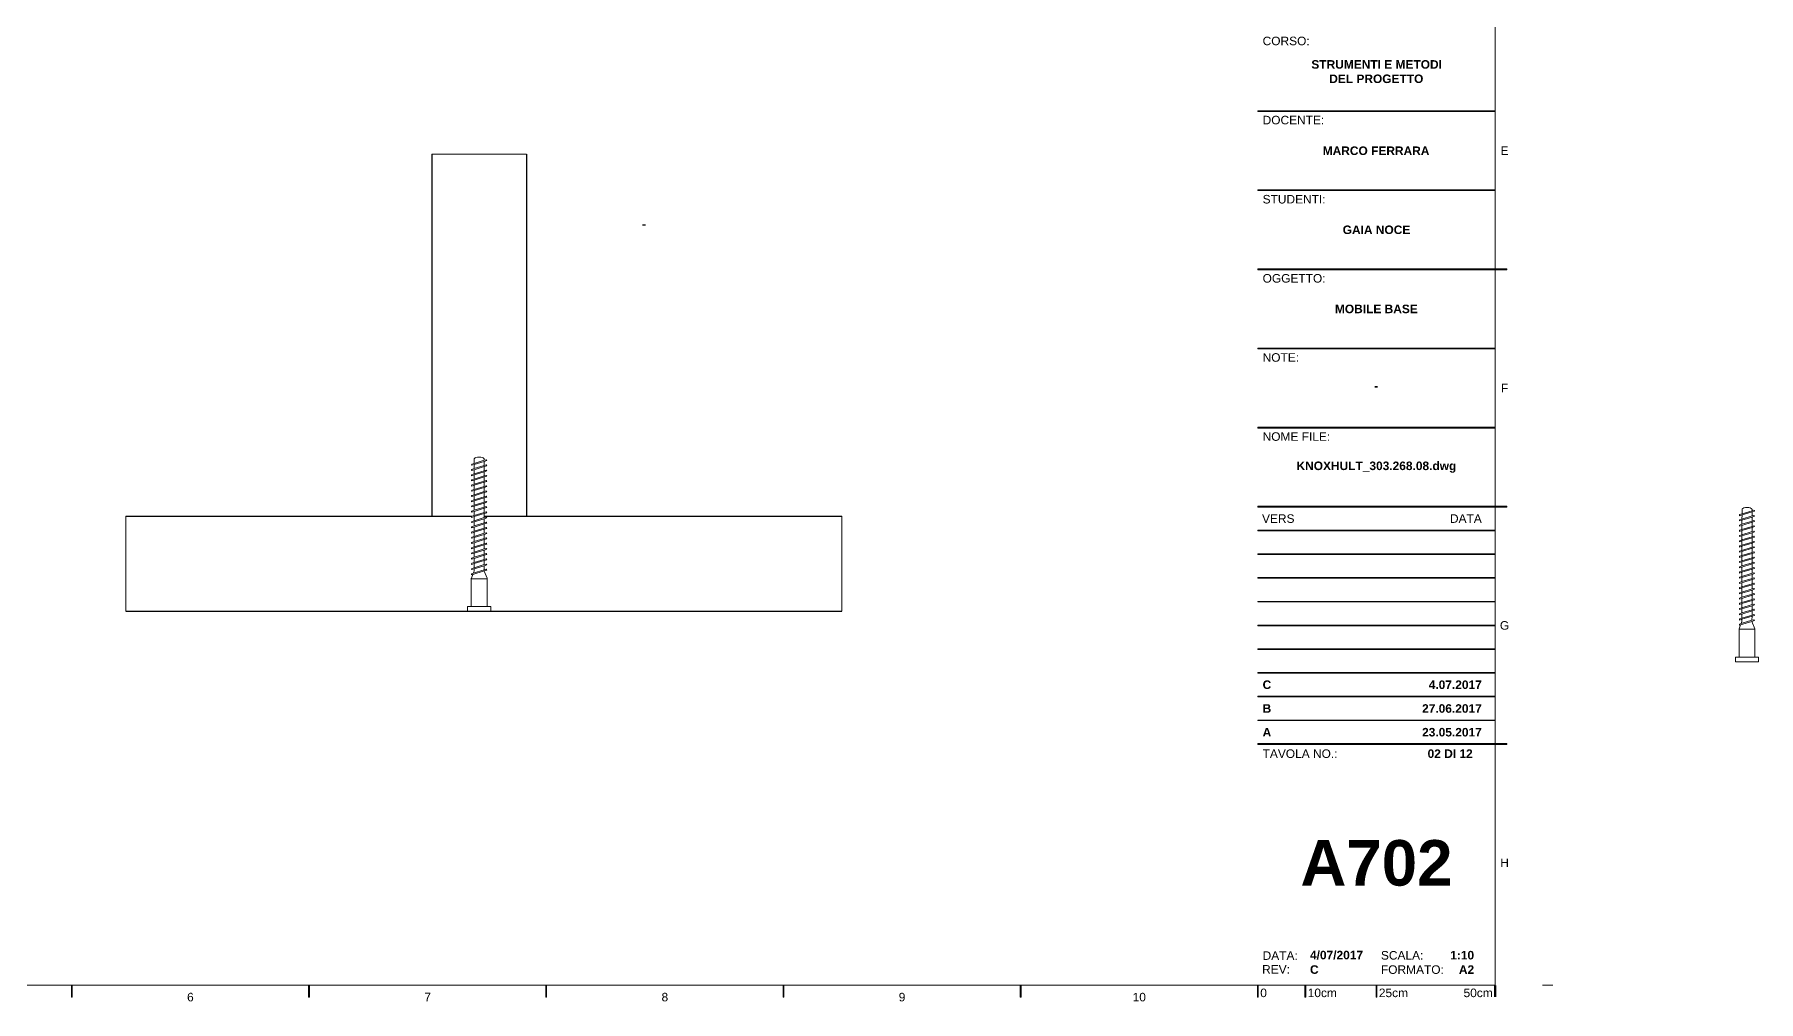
# Model space of a CAD drawing. Header units: centimetres. Extents: x -2268 to 4168, y -1681 to 1458.
# Drawn here: x 2091.5 to 2453.1, y -761.8 to -559.1 of the extents above; entities that cross this region are included whole.
import ezdxf

# ---------------------------------------------------------------- set-up
doc = ezdxf.new("R2010")
doc.units = ezdxf.units.CM
for name, color, linetype, lineweight in [('0_Num_Penna__5', 5, 'Continuous', 18), ('A-FURN_Num_Penna__252_Num_Penna__252_Num_Penna__3_Num_Penna__252_Num_Penna__252_Num_Penna__252_Num_Penna__252_Num_Penna__252_Num_Penna__252_Num_Penna__252_Num_Penna__252_Num_Penna__252_Num_Penna__252_Num_Penna__252_Num_Penna__5', 5, 'Continuous', 18), ('A-FURN_Num_Penna__252_Num_Penna__252_Num_Penna__3_Num_Penna__252_Num_Penna__252_Num_Penna__252_Num_Penna__252_Num_Penna__252_Num_Penna__252_Num_Penna__252_Num_Penna__252_Num_Penna__252_Num_Penna__252_Num_Penna__252_Num_Penna__6', 6, 'Continuous', 18), ('PDF2_Geometry_Num_Penna__7_Num_Penna__7_Num_Penna__7_Num_Penna__7_Num_Penna__7_Num_Penna__7_Num_Penna__7_Num_Penna__5', 5, 'Continuous', 18), ('PDF2_Geometry_Num_Penna__7_Num_Penna__7_Num_Penna__7_Num_Penna__7_Num_Penna__7_Num_Penna__7_Num_Penna__7_Num_Penna__6', 6, 'Continuous', 18)]:
    doc.layers.add(name, color=color, linetype=linetype, lineweight=lineweight)
for name, color, linetype in [('PDF24_Geometry', 7, 'Continuous'), ('PDF24_Solid Fills', 7, 'Continuous'), ('PDF24_Text', 7, 'Continuous')]:
    doc.layers.add(name, color=color, linetype=linetype)
doc.styles.add('PDF Arial', font='Arial.ttf')
doc.styles.add('PDF Arial Bold', font='Arial Bold.ttf')

msp = doc.modelspace()

# ---------------------------------------------------------------- linework, layer by layer
at = {"layer": '0_Num_Penna__5', "color": 6, "ltscale": 0.5}
for p, q in [((2174.8593, -584.171), (2194.7638, -584.171)), ((2110.7329, -660.1138), (2110.7329, -680.0183)), ((2260.9018, -660.1138), (2260.9018, -680.0183))]:
    msp.add_line(p, q, dxfattribs=at)
at = {"layer": 'A-FURN_Num_Penna__252_Num_Penna__252_Num_Penna__3_Num_Penna__252_Num_Penna__252_Num_Penna__252_Num_Penna__252_Num_Penna__252_Num_Penna__252_Num_Penna__252_Num_Penna__252_Num_Penna__252_Num_Penna__252_Num_Penna__252_Num_Penna__5', "color": 5, "linetype": 'Continuous', "lineweight": 18}
for p, q in [((2183.7713, -651.4314), (2185.8789, -650.78)), ((2185.8791, -650.5539), (2183.7714, -651.2047)), ((2183.7718, -650.3377), (2185.8795, -649.6864)), ((2185.8796, -649.4602), (2183.7719, -650.1111)), ((2183.7723, -649.2441), (2185.88, -648.5927)), ((2185.8801, -648.3666), (2183.7724, -649.0174)), ((2183.7697, -654.7122), (2185.8774, -654.0608)), ((2185.8775, -653.8347), (2183.7698, -654.4855)), ((2183.7702, -653.6185), (2185.8779, -652.9671)), ((2185.878, -652.741), (2183.7703, -653.3919)), ((2183.7707, -652.525), (2185.8784, -651.8736)), ((2185.8785, -651.6475), (2183.7709, -652.2984)), ((2183.7682, -657.9929), (2185.8759, -657.3415)), ((2185.876, -657.1154), (2183.7683, -657.7663)), ((2183.7687, -656.8994), (2185.8764, -656.2481)), ((2185.8765, -656.0219), (2183.7688, -656.6728)), ((2183.7692, -655.8058), (2185.8769, -655.1544)), ((2185.877, -654.9283), (2183.7693, -655.5791)), ((2183.7661, -662.3673), (2185.8738, -661.716)), ((2185.8739, -661.4898), (2183.7662, -662.1407)), ((2183.7666, -661.2738), (2185.8743, -660.6225)), ((2185.8744, -660.3963), (2183.7667, -661.0472)), ((2183.7671, -660.1802), (2185.8748, -659.5288)), ((2185.8749, -659.3027), (2183.7672, -659.9535)), ((2183.7677, -659.0866), (2185.8753, -658.4352)), ((2185.8754, -658.2091), (2183.7678, -658.8599)), ((2449.6801, -662.008), (2451.7878, -661.3566)), ((2451.7879, -661.1305), (2449.6802, -661.7813)), ((2449.6806, -660.9144), (2451.7883, -660.263)), ((2451.7884, -660.0369), (2449.6807, -660.6877)), ((2449.6811, -659.8207), (2451.7888, -659.1694)), ((2451.7889, -658.9432), (2449.6812, -659.5941)), ((2183.7646, -665.6482), (2185.8722, -664.9969)), ((2185.8724, -664.7708), (2183.7647, -665.4216)), ((2183.7651, -664.5546), (2185.8728, -663.9032)), ((2185.8729, -663.6771), (2183.7652, -664.3279)), ((2183.7656, -663.461), (2185.8733, -662.8096)), ((2185.8734, -662.5835), (2183.7657, -663.2343)), ((2449.6785, -665.2888), (2451.7862, -664.6374)), ((2451.7863, -664.4113), (2449.6787, -665.0621)), ((2449.6791, -664.1951), (2451.7867, -663.5438)), ((2451.7869, -663.3176), (2449.6792, -663.9685)), ((2449.6796, -663.1016), (2451.7873, -662.4503)), ((2451.7874, -662.2242), (2449.6797, -662.875)), ((2183.763, -668.929), (2185.8707, -668.2776)), ((2185.8708, -668.0515), (2183.7631, -668.7024)), ((2183.7635, -667.8354), (2185.8712, -667.184)), ((2185.8713, -666.9579), (2183.7636, -667.6087)), ((2183.764, -666.7417), (2185.8717, -666.0904)), ((2185.8718, -665.8642), (2183.7642, -666.5151)), ((2451.7843, -668.7857), (2449.6766, -669.4366)), ((2449.677, -668.5696), (2451.7847, -667.9182)), ((2451.7848, -667.6921), (2449.6771, -668.3429)), ((2449.6775, -667.4761), (2451.7852, -666.8247)), ((2451.7853, -666.5986), (2449.6776, -667.2494)), ((2449.678, -666.3824), (2451.7857, -665.731)), ((2451.7858, -665.5049), (2449.6781, -666.1558)), ((2183.485, -672.2953), (2185.8692, -671.5584)), ((2185.8693, -671.3323), (2183.5849, -672.0377)), ((2183.762, -671.1162), (2185.8697, -670.4648)), ((2185.8698, -670.2387), (2183.7621, -670.8895)), ((2183.7625, -670.0227), (2185.8702, -669.3713)), ((2185.8703, -669.1452), (2183.7626, -669.796)), ((2449.6749, -672.944), (2451.7826, -672.2926)), ((2451.7827, -672.0665), (2449.675, -672.7173)), ((2449.6755, -671.8505), (2451.7831, -671.1991)), ((2451.7832, -670.973), (2449.6756, -671.6238)), ((2449.676, -670.7568), (2451.7837, -670.1055)), ((2451.7838, -669.8793), (2449.6761, -670.5302)), ((2449.6765, -669.6632), (2451.7842, -669.0118)), ((2183.761, -673.2145), (2183.1505, -673.2143)), ((2186.4789, -673.2157), (2183.761, -673.2145)), ((2449.6734, -676.2249), (2451.7811, -675.5735)), ((2451.7812, -675.3474), (2449.6735, -675.9982)), ((2449.6739, -675.1312), (2451.7816, -674.4799)), ((2451.7817, -674.2537), (2449.674, -674.9046)), ((2449.6744, -674.0376), (2451.7821, -673.3863)), ((2451.7822, -673.1601), (2449.6745, -673.811)), ((2183.1477, -679.0476), (2186.4761, -679.049)), ((2451.7791, -679.7218), (2449.6714, -680.3727)), ((2449.6718, -679.5056), (2451.7795, -678.8543)), ((2451.7796, -678.6282), (2449.672, -679.279)), ((2449.6724, -678.412), (2451.7801, -677.7607)), ((2451.7802, -677.5345), (2449.6725, -678.1854)), ((2449.6729, -677.3184), (2451.7806, -676.667)), ((2451.7807, -676.4409), (2449.673, -677.0917)), ((2187.2366, -680.0194), (2182.3866, -680.0173)), ((2449.3938, -682.8719), (2451.778, -682.1351)), ((2451.7781, -681.909), (2449.4937, -682.6144)), ((2449.6708, -681.6928), (2451.7785, -681.0414)), ((2451.7786, -680.8153), (2449.6709, -681.4661)), ((2449.6713, -680.5993), (2451.779, -679.9479)), ((2449.6698, -683.7912), (2449.0593, -683.7909)), ((2452.3877, -683.7924), (2449.6698, -683.7912)), ((2453.1454, -690.596), (2448.2954, -690.5939)), ((2449.0566, -689.6242), (2452.385, -689.6257))]:
    msp.add_line(p, q, dxfattribs=at)
at = {"layer": 'A-FURN_Num_Penna__252_Num_Penna__252_Num_Penna__3_Num_Penna__252_Num_Penna__252_Num_Penna__252_Num_Penna__252_Num_Penna__252_Num_Penna__252_Num_Penna__252_Num_Penna__252_Num_Penna__252_Num_Penna__252_Num_Penna__252_Num_Penna__6', "color": 6, "linetype": 'Continuous', "lineweight": 18}
for p, q in [((2183.2358, -650.5034), (2183.7718, -650.3377)), ((2183.2364, -649.4097), (2183.7723, -649.2441)), ((2183.7719, -650.1111), (2183.2574, -650.27)), ((2183.7724, -649.0174), (2183.258, -649.1763)), ((2185.8789, -650.78), (2186.4154, -650.6142)), ((2186.2662, -650.4343), (2185.8791, -650.5539)), ((2185.8795, -649.6864), (2186.416, -649.5206)), ((2186.2667, -649.3407), (2185.8796, -649.4602)), ((2185.88, -648.5927), (2186.4165, -648.4269)), ((2186.2672, -648.247), (2185.8801, -648.3666)), ((2183.2343, -653.7841), (2183.7702, -653.6185)), ((2183.2348, -652.6906), (2183.7707, -652.525)), ((2183.2353, -651.597), (2183.7713, -651.4314)), ((2183.7698, -654.4855), (2183.2553, -654.6444)), ((2183.7703, -653.3919), (2183.2559, -653.5507)), ((2183.7709, -652.2984), (2183.2564, -652.4572)), ((2183.7714, -651.2047), (2183.2569, -651.3636)), ((2185.8774, -654.0608), (2186.4139, -653.895)), ((2186.2646, -653.7151), (2185.8775, -653.8347)), ((2185.8779, -652.9671), (2186.4144, -652.8013)), ((2186.2651, -652.6215), (2185.878, -652.741)), ((2185.8784, -651.8736), (2186.4149, -651.7078)), ((2186.2656, -651.528), (2185.8785, -651.6475)), ((2183.2322, -658.1585), (2183.7682, -657.9929)), ((2183.2327, -657.0651), (2183.7687, -656.8994)), ((2183.2332, -655.9714), (2183.7692, -655.8058)), ((2183.2337, -654.8778), (2183.7697, -654.7122)), ((2183.7683, -657.7663), (2183.2538, -657.9251)), ((2183.7688, -656.6728), (2183.2543, -656.8317)), ((2183.7693, -655.5791), (2183.2548, -655.738)), ((2186.2625, -658.0896), (2185.8754, -658.2091)), ((2185.8759, -657.3415), (2186.4123, -657.1758)), ((2186.263, -656.9959), (2185.876, -657.1154)), ((2185.8764, -656.2481), (2186.4128, -656.0823)), ((2186.2635, -655.9024), (2185.8765, -656.0219)), ((2185.8769, -655.1544), (2186.4133, -654.9886)), ((2186.2641, -654.8087), (2185.877, -654.9283)), ((2183.2306, -661.4395), (2183.7666, -661.2738)), ((2183.2311, -660.3458), (2183.7671, -660.1802)), ((2183.2316, -659.2522), (2183.7677, -659.0866)), ((2183.7667, -661.0472), (2183.2522, -661.2061)), ((2183.7672, -659.9535), (2183.2527, -660.1124)), ((2183.7678, -658.8599), (2183.2532, -659.0188)), ((2185.8738, -661.716), (2186.4102, -661.5502)), ((2186.2609, -661.3703), (2185.8739, -661.4898)), ((2185.8743, -660.6225), (2186.4107, -660.4567)), ((2186.2614, -660.2768), (2185.8744, -660.3963)), ((2185.8748, -659.5288), (2186.4112, -659.363)), ((2186.262, -659.1832), (2185.8749, -659.3027)), ((2185.8753, -658.4352), (2186.4118, -658.2694)), ((2449.1447, -661.08), (2449.6806, -660.9144)), ((2449.1452, -659.9863), (2449.6811, -659.8207)), ((2449.6807, -660.6877), (2449.1663, -660.8466)), ((2449.6812, -659.5941), (2449.1668, -659.7529)), ((2451.7878, -661.3566), (2452.3243, -661.1908)), ((2452.175, -661.011), (2451.7879, -661.1305)), ((2451.7883, -660.263), (2452.3248, -660.0972)), ((2452.1755, -659.9173), (2451.7884, -660.0369)), ((2451.7888, -659.1694), (2452.3254, -659.0035)), ((2452.1761, -658.8237), (2451.7889, -658.9432)), ((2183.229, -664.7203), (2183.7651, -664.5546)), ((2183.2295, -663.6266), (2183.7656, -663.461)), ((2183.2301, -662.533), (2183.7661, -662.3673)), ((2183.7652, -664.3279), (2183.2506, -664.4868)), ((2183.7657, -663.2343), (2183.2511, -663.3932)), ((2183.7662, -662.1407), (2183.2517, -662.2996)), ((2185.8722, -664.9969), (2186.4086, -664.8311)), ((2186.2593, -664.6513), (2185.8724, -664.7708)), ((2185.8728, -663.9032), (2186.4091, -663.7375)), ((2186.2599, -663.5576), (2185.8729, -663.6771)), ((2185.8733, -662.8096), (2186.4097, -662.6438)), ((2186.2604, -662.464), (2185.8734, -662.5835)), ((2449.1426, -665.4544), (2449.6785, -665.2888)), ((2449.1431, -664.3608), (2449.6791, -664.1951)), ((2449.1436, -663.2673), (2449.6796, -663.1016)), ((2449.1441, -662.1736), (2449.6801, -662.008)), ((2449.6787, -665.0621), (2449.1642, -665.221)), ((2449.6792, -663.9685), (2449.1647, -664.1273)), ((2449.6797, -662.875), (2449.1652, -663.0339)), ((2449.6802, -661.7813), (2449.1657, -661.9402)), ((2451.7862, -664.6374), (2452.3227, -664.4716)), ((2452.1734, -664.2918), (2451.7863, -664.4113)), ((2451.7867, -663.5438), (2452.3233, -663.378)), ((2452.174, -663.1981), (2451.7869, -663.3176)), ((2451.7873, -662.4503), (2452.3237, -662.2845)), ((2452.1744, -662.1046), (2451.7874, -662.2242)), ((2183.2269, -669.0947), (2183.763, -668.929)), ((2183.2275, -668.0011), (2183.7635, -667.8354)), ((2183.228, -666.9074), (2183.764, -666.7417)), ((2183.2285, -665.8139), (2183.7646, -665.6482)), ((2183.7631, -668.7024), (2183.2485, -668.8613)), ((2183.7636, -667.6087), (2183.249, -667.7677)), ((2183.7642, -666.5151), (2183.2496, -666.674)), ((2183.7647, -665.4216), (2183.2501, -665.5805)), ((2185.8707, -668.2776), (2186.407, -668.1119)), ((2186.2578, -667.932), (2185.8708, -668.0515)), ((2185.8712, -667.184), (2186.4076, -667.0183)), ((2186.2583, -666.8384), (2185.8713, -666.9579)), ((2185.8717, -666.0904), (2186.4081, -665.9246)), ((2186.2589, -665.7447), (2185.8718, -665.8642)), ((2449.141, -668.7352), (2449.677, -668.5696)), ((2449.1415, -667.6417), (2449.6775, -667.4761)), ((2449.1421, -666.548), (2449.678, -666.3824)), ((2449.6771, -668.3429), (2449.1626, -668.5018)), ((2449.6776, -667.2494), (2449.1631, -667.4083)), ((2449.6781, -666.1558), (2449.1636, -666.3146)), ((2451.7842, -669.0118), (2452.3206, -668.8461)), ((2452.1713, -668.6662), (2451.7843, -668.7857)), ((2451.7847, -667.9182), (2452.3212, -667.7524)), ((2452.1719, -667.5725), (2451.7848, -667.6921)), ((2451.7852, -666.8247), (2452.3216, -666.6589)), ((2452.1723, -666.479), (2451.7853, -666.5986)), ((2451.7857, -665.731), (2452.3222, -665.5653)), ((2452.1729, -665.3854), (2451.7858, -665.5049)), ((2183.2254, -672.3755), (2183.485, -672.2953)), ((2183.2259, -671.2818), (2183.762, -671.1162)), ((2183.2264, -670.1883), (2183.7625, -670.0227)), ((2183.5849, -672.0377), (2183.247, -672.1421)), ((2183.7621, -670.8895), (2183.2475, -671.0484)), ((2183.7626, -669.796), (2183.248, -669.9549)), ((2185.8692, -671.5584), (2186.4055, -671.3927)), ((2186.2562, -671.2128), (2185.8693, -671.3323)), ((2185.8697, -670.4648), (2186.406, -670.299)), ((2186.2568, -670.1192), (2185.8698, -670.2387)), ((2185.8702, -669.3713), (2186.4065, -669.2055)), ((2186.2572, -669.0257), (2185.8703, -669.1452)), ((2449.1394, -672.0161), (2449.6755, -671.8505)), ((2449.14, -670.9225), (2449.676, -670.7568)), ((2449.1405, -669.8289), (2449.6765, -669.6632)), ((2449.6756, -671.6238), (2449.161, -671.7827)), ((2449.6761, -670.5302), (2449.1616, -670.6891)), ((2449.6766, -669.4366), (2449.1621, -669.5954)), ((2451.7826, -672.2926), (2452.3191, -672.1268)), ((2452.1698, -671.947), (2451.7827, -672.0665)), ((2451.7831, -671.1991), (2452.3195, -671.0333)), ((2452.1703, -670.8535), (2451.7832, -670.973)), ((2451.7837, -670.1055), (2452.3201, -669.9397)), ((2452.1708, -669.7598), (2451.7838, -669.8793)), ((2449.1379, -675.2969), (2449.6739, -675.1312)), ((2449.1384, -674.2033), (2449.6744, -674.0376)), ((2449.1389, -673.1096), (2449.6749, -672.944)), ((2449.6735, -675.9982), (2449.1589, -676.1571)), ((2449.674, -674.9046), (2449.1595, -675.0635)), ((2449.6745, -673.811), (2449.16, -673.9699)), ((2449.675, -672.7173), (2449.1605, -672.8762)), ((2451.7811, -675.5735), (2452.3174, -675.4078)), ((2452.1682, -675.2279), (2451.7812, -675.3474)), ((2451.7816, -674.4799), (2452.318, -674.3141)), ((2452.1687, -674.1342), (2451.7817, -674.2537)), ((2451.7821, -673.3863), (2452.3185, -673.2205)), ((2452.1692, -673.0406), (2451.7822, -673.1601)), ((2182.3866, -680.0173), (2182.387, -679.0473)), ((2182.387, -679.0473), (2183.1477, -679.0476)), ((2186.4761, -679.049), (2187.2368, -679.0494)), ((2187.2366, -680.0195), (2187.2368, -679.0494)), ((2449.1358, -679.6713), (2449.6718, -679.5056)), ((2449.1363, -678.5777), (2449.6724, -678.412)), ((2449.1368, -677.484), (2449.6729, -677.3184)), ((2449.1373, -676.3906), (2449.6734, -676.2249)), ((2449.672, -679.279), (2449.1574, -679.4379)), ((2449.6725, -678.1854), (2449.1579, -678.3443)), ((2449.673, -677.0917), (2449.1584, -677.2506)), ((2451.779, -679.9479), (2452.3153, -679.7822)), ((2452.1661, -679.6023), (2451.7791, -679.7218)), ((2451.7795, -678.8543), (2452.3159, -678.6885)), ((2452.1666, -678.5087), (2451.7796, -678.6282)), ((2451.7801, -677.7607), (2452.3164, -677.5949)), ((2452.1671, -677.415), (2451.7802, -677.5345)), ((2451.7806, -676.667), (2452.317, -676.5012)), ((2452.1677, -676.3214), (2451.7807, -676.4409)), ((2449.1342, -682.9521), (2449.3938, -682.8719)), ((2449.1348, -681.8585), (2449.6708, -681.6928)), ((2449.1352, -680.765), (2449.6713, -680.5993)), ((2449.4937, -682.6144), (2449.1558, -682.7187)), ((2449.6709, -681.4661), (2449.1563, -681.625)), ((2449.6714, -680.3727), (2449.1568, -680.5316)), ((2451.778, -682.1351), (2452.3143, -681.9693)), ((2452.165, -681.7895), (2451.7781, -681.909)), ((2451.7785, -681.0414), (2452.3149, -680.8757)), ((2452.1656, -680.6958), (2451.7786, -680.8153)), ((2448.2954, -690.5939), (2448.2959, -689.6239)), ((2448.2959, -689.6239), (2449.0566, -689.6242)), ((2452.385, -689.6257), (2453.1456, -689.626)), ((2453.1454, -690.5962), (2453.1456, -689.626))]:
    msp.add_line(p, q, dxfattribs=at)
at = {"layer": 'PDF24_Geometry', "lineweight": 9}
msp.add_lwpolyline([(1844.6332, -758.4148), (2397.8957, -758.4148), (2397.8957, -359.5759), (1844.6332, -359.5759)], close=True, dxfattribs=at)
at = {"layer": 'PDF24_Geometry', "lineweight": 0}
for points in [[(2397.8957, -575.2719), (2397.8957, -575.0929), (2348.1448, -575.2719)], [(2397.8957, -575.0929), (2348.1448, -575.2719), (2348.1448, -575.0929)], [(2397.8957, -591.8485), (2397.8957, -591.6695), (2348.1448, -591.8485)], [(2397.8957, -591.6695), (2348.1448, -591.8485), (2348.1448, -591.6695)], [(2348.1448, -591.6695), (2348.1448, -591.8485), (2397.8957, -591.6695)], [(2348.1448, -591.8485), (2397.8957, -591.6695), (2397.8957, -591.8485)], [(2348.1448, -608.2566), (2348.1448, -608.4356), (2397.8957, -608.2566)], [(2348.1448, -608.4356), (2397.8957, -608.2566), (2397.8957, -608.4356)], [(2348.1448, -608.2566), (2348.1448, -608.4356), (2397.8957, -608.2566)], [(2348.1448, -608.4356), (2397.8957, -608.2566), (2397.8957, -608.4356)], [(2348.1448, -608.2566), (2348.1448, -608.4356), (2397.8957, -608.2566)], [(2348.1448, -608.4356), (2397.8957, -608.2566), (2397.8957, -608.4356)], [(2348.1448, -608.2566), (2348.1448, -608.4356), (2397.8957, -608.2566)], [(2348.1448, -608.4356), (2397.8957, -608.2566), (2397.8957, -608.4356)], [(2400.3811, -608.4356), (2400.3811, -608.2566), (2397.8957, -608.4356)], [(2400.3811, -608.2566), (2397.8957, -608.4356), (2397.8957, -608.2566)], [(2348.1448, -624.8437), (2348.1448, -625.0228), (2397.8957, -624.8437)], [(2348.1448, -625.0228), (2397.8957, -624.8437), (2397.8957, -625.0228)], [(2348.1448, -641.4309), (2348.1448, -641.6099), (2397.8957, -641.4309)], [(2348.1448, -641.6099), (2397.8957, -641.4309), (2397.8957, -641.6099)], [(2348.1448, -641.4309), (2348.1448, -641.6099), (2397.8957, -641.4309)], [(2348.1448, -641.6099), (2397.8957, -641.4309), (2397.8957, -641.6099)], [(2348.1448, -658.018), (2348.1448, -658.197), (2397.8957, -658.018)], [(2348.1448, -658.197), (2397.8957, -658.018), (2397.8957, -658.197)], [(2400.3811, -658.197), (2400.3811, -658.018), (2397.8957, -658.197)], [(2400.3811, -658.018), (2397.8957, -658.197), (2397.8957, -658.018)], [(2348.1448, -663.0205), (2348.1448, -663.1363), (2397.8957, -663.0205)], [(2348.1448, -663.1363), (2397.8957, -663.0205), (2397.8957, -663.1363)], [(2348.1448, -667.9913), (2348.1448, -668.1177), (2397.8957, -667.9913)], [(2348.1448, -668.1177), (2397.8957, -667.9913), (2397.8957, -668.1177)], [(2348.1448, -672.9727), (2348.1448, -673.0886), (2397.8957, -672.9727)], [(2348.1448, -673.0886), (2397.8957, -672.9727), (2397.8957, -673.0886)], [(2348.1448, -677.9436), (2348.1448, -678.07), (2397.8957, -677.9436)], [(2348.1448, -678.07), (2397.8957, -677.9436), (2397.8957, -678.07)], [(2348.1448, -682.925), (2348.1448, -683.0409), (2397.8957, -682.925)], [(2348.1448, -683.0409), (2397.8957, -682.925), (2397.8957, -683.0409)], [(2348.1448, -687.8959), (2348.1448, -688.0117), (2397.8957, -687.8959)], [(2348.1448, -688.0117), (2397.8957, -687.8959), (2397.8957, -688.0117)], [(2348.1448, -692.8668), (2348.1448, -692.9931), (2397.8957, -692.8668)], [(2348.1448, -692.9931), (2397.8957, -692.8668), (2397.8957, -692.9931)], [(2348.1448, -697.8482), (2348.1448, -697.964), (2397.8957, -697.8482)], [(2348.1448, -697.964), (2397.8957, -697.8482), (2397.8957, -697.964)], [(2348.1448, -702.819), (2348.1448, -702.9454), (2397.8957, -702.819)], [(2348.1448, -702.9454), (2397.8957, -702.819), (2397.8957, -702.9454)], [(2348.1448, -707.7688), (2348.1448, -707.9479), (2397.8957, -707.7688)], [(2348.1448, -707.9479), (2397.8957, -707.7688), (2397.8957, -707.9479)], [(2348.1448, -707.7688), (2348.1448, -707.9479), (2397.8957, -707.7688)], [(2348.1448, -707.9479), (2397.8957, -707.7688), (2397.8957, -707.9479)], [(2400.3811, -707.9479), (2400.3811, -707.7688), (2397.8957, -707.9479)], [(2400.3811, -707.7688), (2397.8957, -707.9479), (2397.8957, -707.7688)], [(2400.3811, -707.9479), (2400.3811, -707.7688), (2397.8957, -707.9479)], [(2400.3811, -707.7688), (2397.8957, -707.9479), (2397.8957, -707.7688)], [(2400.3811, -707.9479), (2400.3811, -707.7688), (2397.8957, -707.9479)], [(2400.3811, -707.7688), (2397.8957, -707.9479), (2397.8957, -707.7688)], [(2099.4642, -758.4149), (2099.2852, -758.4149), (2099.4642, -760.9003)], [(2099.2852, -758.4149), (2099.4642, -760.9003), (2099.2852, -760.9003)], [(2149.2151, -758.4149), (2149.0361, -758.4149), (2149.2151, -760.9003)], [(2149.0361, -758.4149), (2149.2151, -760.9003), (2149.0361, -760.9003)], [(2198.966, -758.4149), (2198.7869, -758.4149), (2198.966, -760.9003)], [(2198.7869, -758.4149), (2198.966, -760.9003), (2198.7869, -760.9003)], [(2248.7273, -758.4149), (2248.5483, -758.4149), (2248.7273, -760.9003)], [(2248.5483, -758.4149), (2248.7273, -760.9003), (2248.5483, -760.9003)], [(2298.4782, -758.4149), (2298.2992, -758.4149), (2298.4782, -760.9003)], [(2298.2992, -758.4149), (2298.4782, -760.9003), (2298.2992, -760.9003)], [(2348.2291, -758.4149), (2348.05, -758.4149), (2348.2291, -760.9003)], [(2348.05, -758.4149), (2348.2291, -760.9003), (2348.05, -760.9003)], [(2348.05, -760.9003), (2348.2291, -760.9003), (2348.05, -758.4149)], [(2348.2291, -760.9003), (2348.05, -758.4149), (2348.2291, -758.4149)], [(2358.1814, -758.4149), (2358.0023, -758.4149), (2358.1814, -760.9003)], [(2358.0023, -758.4149), (2358.1814, -760.9003), (2358.0023, -760.9003)], [(2373.1045, -758.4149), (2372.9255, -758.4149), (2373.1045, -760.9003)], [(2372.9255, -758.4149), (2373.1045, -760.9003), (2372.9255, -760.9003)]]:
    msp.add_lwpolyline(points, close=True, dxfattribs=at)
at = {"layer": 'PDF24_Geometry', "color": 6, "lineweight": 25}
for points in [[(2174.8593, -584.171), (2174.8593, -660.1138), (2183.252, -660.1138)], [(2194.7638, -584.171), (2194.7639, -660.1138)], [(2110.7329, -660.1138), (2183.252, -660.1138)], [(2185.8745, -660.1138), (2260.9018, -660.1138)], [(2110.7329, -680.0183), (2260.9018, -680.0183)]]:
    msp.add_lwpolyline(points, dxfattribs=at)
at = {"layer": 'PDF24_Geometry', "lineweight": 25}
for points in [[(2219.713, -599.0942), (2219.0917, -599.0942)], [(2185.8745, -660.1138), (2194.7639, -660.1138)]]:
    msp.add_lwpolyline(points, dxfattribs=at)
at = {"layer": 'PDF24_Geometry', "lineweight": 9}
msp.add_lwpolyline([(2407.8479, -758.4149), (2410.0174, -758.4149)], dxfattribs=at)
at = {"layer": 'PDF24_Solid Fills', "transparency": 33554559}
for points in [[(2348.1449, -575.0928), (2348.1449, -575.2718), (2397.8954, -575.0928)], [(2348.1449, -575.2718), (2397.8954, -575.2718), (2397.8954, -575.0928)], [(2348.1449, -591.6695), (2348.1449, -591.8485), (2397.8954, -591.6695)], [(2348.1449, -591.8485), (2397.8954, -591.8485), (2397.8954, -591.6695)], [(2397.8956, -591.6695), (2348.1451, -591.8485), (2397.8956, -591.8485)], [(2348.1451, -591.6695), (2348.1451, -591.8485), (2397.8956, -591.6695)], [(2397.8956, -608.2566), (2348.1451, -608.4357), (2397.8956, -608.4357)], [(2348.1451, -608.2566), (2348.1451, -608.4357), (2397.8956, -608.2566)], [(2397.8956, -608.2566), (2348.1451, -608.4357), (2397.8956, -608.4357)], [(2348.1451, -608.2566), (2348.1451, -608.4357), (2397.8956, -608.2566)], [(2397.8956, -608.2566), (2348.1451, -608.4357), (2397.8956, -608.4357)], [(2348.1451, -608.2566), (2348.1451, -608.4357), (2397.8956, -608.2566)], [(2397.8956, -608.2566), (2348.1451, -608.4357), (2397.8956, -608.4357)], [(2348.1451, -608.2566), (2348.1451, -608.4357), (2397.8956, -608.2566)], [(2397.8956, -608.2566), (2397.8956, -608.4357), (2400.381, -608.2566)], [(2397.8956, -608.4357), (2400.381, -608.4357), (2400.381, -608.2566)], [(2397.8956, -624.8438), (2348.1451, -625.0228), (2397.8956, -625.0228)], [(2348.1451, -624.8438), (2348.1451, -625.0228), (2397.8956, -624.8438)], [(2397.8956, -641.4309), (2348.1451, -641.6099), (2397.8956, -641.6099)], [(2348.1451, -641.4309), (2348.1451, -641.6099), (2397.8956, -641.4309)], [(2397.8956, -641.4309), (2348.1451, -641.6099), (2397.8956, -641.6099)], [(2348.1451, -641.4309), (2348.1451, -641.6099), (2397.8956, -641.4309)], [(2397.8956, -658.018), (2348.1451, -658.1971), (2397.8956, -658.1971)], [(2348.1451, -658.018), (2348.1451, -658.1971), (2397.8956, -658.018)], [(2397.8956, -658.018), (2397.8956, -658.1971), (2400.381, -658.018)], [(2397.8956, -658.1971), (2400.381, -658.1971), (2400.381, -658.018)], [(2397.8956, -663.0204), (2348.1451, -663.1362), (2397.8956, -663.1362)], [(2348.1451, -663.0204), (2348.1451, -663.1362), (2397.8956, -663.0204)], [(2397.8956, -667.9915), (2348.1451, -668.1178), (2397.8956, -668.1178)], [(2348.1451, -667.9915), (2348.1451, -668.1178), (2397.8956, -667.9915)], [(2397.8956, -672.9727), (2348.1451, -673.0885), (2397.8956, -673.0885)], [(2348.1451, -672.9727), (2348.1451, -673.0885), (2397.8956, -672.9727)], [(2397.8956, -677.9437), (2348.1451, -678.0701), (2397.8956, -678.0701)], [(2348.1451, -677.9437), (2348.1451, -678.0701), (2397.8956, -677.9437)], [(2397.8956, -682.9249), (2348.1451, -683.0408), (2397.8956, -683.0408)], [(2348.1451, -682.9249), (2348.1451, -683.0408), (2397.8956, -682.9249)], [(2397.8956, -687.896), (2348.1451, -688.0115), (2397.8956, -688.0115)], [(2348.1451, -687.896), (2348.1451, -688.0115), (2397.8956, -687.896)], [(2397.8956, -692.8668), (2348.1451, -692.9932), (2397.8956, -692.9932)], [(2348.1451, -692.8668), (2348.1451, -692.9932), (2397.8956, -692.8668)], [(2397.8956, -697.8483), (2348.1451, -697.9638), (2397.8956, -697.9638)], [(2348.1451, -697.8483), (2348.1451, -697.9638), (2397.8956, -697.8483)], [(2397.8956, -702.8191), (2348.1451, -702.9454), (2397.8956, -702.9454)], [(2348.1451, -702.8191), (2348.1451, -702.9454), (2397.8956, -702.8191)], [(2397.8956, -707.769), (2348.1451, -707.9477), (2397.8956, -707.9477)], [(2348.1451, -707.769), (2348.1451, -707.9477), (2397.8956, -707.769)], [(2397.8956, -707.769), (2348.1451, -707.9477), (2397.8956, -707.9477)], [(2348.1451, -707.769), (2348.1451, -707.9477), (2397.8956, -707.769)], [(2397.8956, -707.769), (2397.8956, -707.9477), (2400.381, -707.769)], [(2397.8956, -707.9477), (2400.381, -707.9477), (2400.381, -707.769)], [(2397.8956, -707.769), (2397.8956, -707.9477), (2400.381, -707.769)], [(2397.8956, -707.9477), (2400.381, -707.9477), (2400.381, -707.769)], [(2397.8956, -707.769), (2397.8956, -707.9477), (2400.381, -707.769)], [(2397.8956, -707.9477), (2400.381, -707.9477), (2400.381, -707.769)], [(2099.2852, -758.415), (2099.4642, -760.9001), (2099.4642, -758.415)], [(2099.2852, -760.9001), (2099.4642, -760.9001), (2099.2852, -758.415)], [(2149.0362, -758.415), (2149.2148, -760.9001), (2149.2148, -758.415)], [(2149.0362, -760.9001), (2149.2148, -760.9001), (2149.0362, -758.415)], [(2198.7868, -758.415), (2198.9658, -760.9001), (2198.9658, -758.415)], [(2198.7868, -760.9001), (2198.9658, -760.9001), (2198.7868, -758.415)], [(2248.5482, -758.415), (2248.7272, -760.9001), (2248.7272, -758.415)], [(2248.5482, -760.9001), (2248.7272, -760.9001), (2248.5482, -758.415)], [(2298.2992, -758.415), (2298.4782, -760.9001), (2298.4782, -758.415)], [(2298.2992, -760.9001), (2298.4782, -760.9001), (2298.2992, -758.415)], [(2348.0501, -758.415), (2348.2288, -760.9001), (2348.2288, -758.415)], [(2348.0501, -760.9001), (2348.2288, -760.9001), (2348.0501, -758.415)], [(2348.0501, -758.415), (2348.2288, -760.9001), (2348.2288, -758.415)], [(2348.0501, -760.9001), (2348.2288, -760.9001), (2348.0501, -758.415)], [(2358.0024, -758.415), (2358.1811, -760.9001), (2358.1811, -758.415)], [(2358.0024, -760.9001), (2358.1811, -760.9001), (2358.0024, -758.415)], [(2372.9255, -758.415), (2373.1045, -760.9001), (2373.1045, -758.415)], [(2372.9255, -760.9001), (2373.1045, -760.9001), (2372.9255, -758.415)], [(2398.1379, -758.4149), (2397.6535, -758.4149), (2398.1379, -760.9003)], [(2397.6535, -758.4149), (2398.1379, -760.9003), (2397.6535, -760.9003)]]:
    msp.add_solid(points, dxfattribs=at)
at = {"layer": 'PDF2_Geometry_Num_Penna__7_Num_Penna__7_Num_Penna__7_Num_Penna__7_Num_Penna__7_Num_Penna__7_Num_Penna__7_Num_Penna__5', "color": 5, "linetype": 'Continuous', "lineweight": 18, "flags": 128}
for points in [[(2183.7617, -671.582), (2183.7617, -671.5575)], [(2449.6705, -682.1587), (2449.6705, -682.1342)]]:
    msp.add_lwpolyline(points, dxfattribs=at)
at = {"layer": 'PDF2_Geometry_Num_Penna__7_Num_Penna__7_Num_Penna__7_Num_Penna__7_Num_Penna__7_Num_Penna__7_Num_Penna__7_Num_Penna__6', "color": 6, "linetype": 'Continuous', "lineweight": 18, "flags": 128}
for points in [[(2183.2574, -650.27, 0.19928094), (2183.2359, -650.5034)], [(2183.258, -649.1763, 0.19871582), (2183.2364, -649.4097)], [(2185.8801, -648.3666), (2185.8802, -648.1261, 0.19953036), (2185.8237, -647.9895, 0.11687713), (2185.5105, -647.7957, 0.16288803), (2184.1447, -647.7951, 0.11683184), (2183.8294, -647.9884, 0.19841798), (2183.7728, -648.125), (2183.7724, -649.0174)], [(2186.4154, -650.6142, 0.19895428), (2186.2662, -650.4343)], [(2186.416, -649.5206, 0.19894035), (2186.2667, -649.3407)], [(2186.4165, -648.4269, 0.19900669), (2186.2672, -648.247)], [(2183.2559, -653.5507, 0.19871582), (2183.2343, -653.7841)], [(2183.2564, -652.4573, 0.19962767), (2183.235, -652.6907)], [(2183.2569, -651.3634, 0.19851381), (2183.2353, -651.597)], [(2186.4139, -653.895, 0.19894035), (2186.2646, -653.7151)], [(2186.4144, -652.8013, 0.19900669), (2186.2651, -652.6215)], [(2186.4149, -651.7078, 0.19889842), (2186.2657, -651.528)], [(2183.2538, -657.9251, 0.19871582), (2183.2322, -658.1585)], [(2183.2543, -656.8317, 0.19962767), (2183.2329, -657.0651)], [(2183.2548, -655.7378, 0.19851381), (2183.2332, -655.9714)], [(2183.2553, -654.6444, 0.19928094), (2183.2339, -654.8778)], [(2186.4118, -658.2694, 0.19894035), (2186.2625, -658.0895)], [(2186.4123, -657.1758, 0.19900669), (2186.263, -656.9959)], [(2186.4128, -656.0823, 0.19889842), (2186.2636, -655.9024)], [(2186.4133, -654.9886, 0.19895428), (2186.2641, -654.8087)], [(2183.2522, -661.2061, 0.19962767), (2183.2308, -661.4395)], [(2183.2527, -660.1123, 0.19851381), (2183.2311, -660.3458)], [(2183.2533, -659.0188, 0.19928094), (2183.2318, -659.2522)], [(2186.4102, -661.5502, 0.19900669), (2186.2609, -661.3703)], [(2186.4107, -660.4567, 0.19889842), (2186.2615, -660.2768)], [(2186.4112, -659.363, 0.19895428), (2186.262, -659.1832)], [(2449.1663, -660.8466, 0.19928094), (2449.1448, -661.08)], [(2449.1668, -659.7529, 0.19871582), (2449.1452, -659.9863)], [(2451.7889, -658.9432), (2451.789, -658.7027, 0.19953036), (2451.7326, -658.5661, 0.11687713), (2451.4193, -658.3723, 0.16288803), (2450.0535, -658.3717, 0.11683184), (2449.7383, -658.5651, 0.19841798), (2449.6817, -658.7016), (2449.6812, -659.5941)], [(2452.3243, -661.1908, 0.19895428), (2452.175, -661.0109)], [(2452.3248, -660.0972, 0.19894035), (2452.1755, -659.9173)], [(2452.3254, -659.0035, 0.19900669), (2452.1761, -658.8237)], [(2183.2506, -664.4867, 0.19851381), (2183.229, -664.7203)], [(2183.2512, -663.3933, 0.19928094), (2183.2297, -663.6267)], [(2183.2517, -662.2996, 0.19871582), (2183.2301, -662.533)], [(2186.4086, -664.8311, 0.19889842), (2186.2594, -664.6512)], [(2186.4091, -663.7375, 0.19895428), (2186.2599, -663.5576)], [(2186.4097, -662.6438, 0.19894035), (2186.2604, -662.4639)], [(2449.1642, -665.221, 0.19928094), (2449.1427, -665.4544)], [(2449.1647, -664.1273, 0.19871582), (2449.1431, -664.3608)], [(2449.1652, -663.0339, 0.19962767), (2449.1438, -663.2673)], [(2449.1658, -661.94, 0.19851381), (2449.1442, -662.1736)], [(2452.3227, -664.4716, 0.19894035), (2452.1734, -664.2917)], [(2452.3233, -663.378, 0.19900669), (2452.174, -663.1981)], [(2452.3237, -662.2845, 0.19889842), (2452.1745, -662.1046)], [(2183.2485, -668.8611, 0.19851381), (2183.2269, -669.0947)], [(2183.2491, -667.7677, 0.19928094), (2183.2276, -668.0011)], [(2183.2496, -666.674, 0.19871582), (2183.228, -666.9074)], [(2183.2501, -665.5806, 0.19962767), (2183.2287, -665.814)], [(2186.407, -668.1119, 0.19895428), (2186.2578, -667.932)], [(2186.4076, -667.0183, 0.19894035), (2186.2583, -666.8384)], [(2186.4081, -665.9246, 0.19900669), (2186.2589, -665.7447)], [(2449.1626, -668.5018, 0.19871582), (2449.141, -668.7352)], [(2449.1632, -667.4084, 0.19962767), (2449.1417, -667.6417)], [(2449.1637, -666.3145, 0.19851381), (2449.1421, -666.548)], [(2452.3206, -668.8461, 0.19894035), (2452.1713, -668.6661)], [(2452.3212, -667.7524, 0.19900669), (2452.1719, -667.5725)], [(2452.3216, -666.6589, 0.19889842), (2452.1724, -666.479)], [(2452.3222, -665.5653, 0.19895428), (2452.1729, -665.3854)], [(2183.2475, -671.0484, 0.19871582), (2183.2259, -671.2818)], [(2183.248, -669.955, 0.19962767), (2183.2266, -670.1884)], [(2183.247, -672.1421, 0.19585352), (2183.2272, -672.375)], [(2186.4055, -671.3927, 0.19890092), (2186.2562, -671.2128)], [(2186.406, -670.299, 0.19900669), (2186.2568, -670.1192)], [(2186.4065, -669.2055, 0.19889842), (2186.2573, -669.0257)], [(2449.1611, -671.7828, 0.19962767), (2449.1396, -672.0162)], [(2449.1616, -670.6889, 0.19851381), (2449.14, -670.9225)], [(2449.1621, -669.5955, 0.19928094), (2449.1406, -669.8289)], [(2452.3191, -672.1268, 0.19900669), (2452.1698, -671.947)], [(2452.3195, -671.0333, 0.19889842), (2452.1703, -670.8535)], [(2452.3201, -669.9397, 0.19895428), (2452.1708, -669.7598)], [(2183.1711, -673.104, 0.09285639), (2183.1505, -673.2143), (2183.1477, -679.0476)], [(2186.4761, -679.049), (2186.4789, -673.2159, 0.09745625), (2186.4563, -673.1004)], [(2449.159, -676.1572, 0.19962767), (2449.1375, -676.3906)], [(2449.1595, -675.0633, 0.19851381), (2449.1379, -675.2969)], [(2449.16, -673.9699, 0.19928094), (2449.1385, -674.2033)], [(2449.1605, -672.8762, 0.19871582), (2449.1389, -673.1096)], [(2452.3174, -675.4078, 0.19889842), (2452.1682, -675.2279)], [(2452.318, -674.3141, 0.19895428), (2452.1687, -674.1342)], [(2452.3185, -673.2205, 0.19894035), (2452.1692, -673.0406)], [(2449.1574, -679.4377, 0.19851381), (2449.1358, -679.6713)], [(2449.1579, -678.3443, 0.19928094), (2449.1364, -678.5777)], [(2449.1584, -677.2506, 0.19871582), (2449.1368, -677.484)], [(2452.3153, -679.7822, 0.19889842), (2452.1661, -679.6023)], [(2452.3159, -678.6885, 0.19895428), (2452.1666, -678.5086)], [(2452.3164, -677.5949, 0.19894035), (2452.1671, -677.415)], [(2452.317, -676.5012, 0.19900669), (2452.1677, -676.3214)], [(2449.1563, -681.625, 0.19871582), (2449.1348, -681.8585)], [(2449.1569, -680.5316, 0.19962767), (2449.1354, -680.765)], [(2449.1558, -682.7188, 0.19585352), (2449.136, -682.9517)], [(2452.3143, -681.9693, 0.19890092), (2452.1651, -681.7895)], [(2452.3149, -680.8757, 0.19900669), (2452.1656, -680.6958)], [(2449.08, -683.6806, 0.09285639), (2449.0593, -683.7909), (2449.0566, -689.6242)], [(2452.385, -689.6257), (2452.3877, -683.7925, 0.09745625), (2452.3652, -683.677)]]:
    msp.add_lwpolyline(points, format="xyb", dxfattribs=at)
for points in [[(2183.7718, -650.3377), (2183.7714, -651.2047)], [(2183.7723, -649.2441), (2183.7719, -650.1111)], [(2185.8785, -651.6475), (2185.8789, -650.78)], [(2185.8791, -650.5539), (2185.8795, -649.6864)], [(2185.8796, -649.4602), (2185.88, -648.5927)], [(2183.7702, -653.6185), (2183.7698, -654.4855)], [(2183.7707, -652.525), (2183.7703, -653.3919)], [(2183.7713, -651.4314), (2183.7709, -652.2984)], [(2185.877, -654.9283), (2185.8774, -654.0608)], [(2185.8775, -653.8347), (2185.8779, -652.9671)], [(2185.878, -652.741), (2185.8784, -651.8736)], [(2183.7682, -657.9929), (2183.7678, -658.8599)], [(2183.7687, -656.8994), (2183.7683, -657.7663)], [(2183.7692, -655.8058), (2183.7688, -656.6728)], [(2183.7697, -654.7122), (2183.7693, -655.5791)], [(2185.8754, -658.2091), (2185.8759, -657.3415)], [(2185.876, -657.1154), (2185.8764, -656.2481)], [(2185.8765, -656.0219), (2185.8769, -655.1544)], [(2183.7666, -661.2738), (2183.7662, -662.1407)], [(2183.7671, -660.1802), (2183.7667, -661.0472)], [(2183.7677, -659.0866), (2183.7672, -659.9535)], [(2185.8734, -662.5835), (2185.8738, -661.716)], [(2185.8739, -661.4898), (2185.8743, -660.6225)], [(2185.8744, -660.3963), (2185.8748, -659.5288)], [(2185.8749, -659.3027), (2185.8753, -658.4352)], [(2449.6806, -660.9144), (2449.6802, -661.7813)], [(2449.6811, -659.8207), (2449.6807, -660.6877)], [(2451.7874, -662.2242), (2451.7878, -661.3566)], [(2451.7879, -661.1305), (2451.7883, -660.263)], [(2451.7884, -660.0369), (2451.7888, -659.1694)], [(2183.7651, -664.5546), (2183.7647, -665.4216)], [(2183.7656, -663.461), (2183.7652, -664.3279)], [(2183.7661, -662.3673), (2183.7657, -663.2343)], [(2185.8718, -665.8642), (2185.8722, -664.9969)], [(2185.8724, -664.7708), (2185.8728, -663.9032)], [(2185.8729, -663.6771), (2185.8733, -662.8096)], [(2449.6785, -665.2888), (2449.6781, -666.1558)], [(2449.6791, -664.1951), (2449.6787, -665.0621)], [(2449.6796, -663.1016), (2449.6792, -663.9685)], [(2449.6801, -662.008), (2449.6797, -662.875)], [(2451.7858, -665.5049), (2451.7862, -664.6374)], [(2451.7863, -664.4113), (2451.7867, -663.5438)], [(2451.7869, -663.3176), (2451.7873, -662.4503)], [(2183.763, -668.929), (2183.7626, -669.796)], [(2183.7635, -667.8354), (2183.7631, -668.7024)], [(2183.764, -666.7417), (2183.7636, -667.6087)], [(2183.7646, -665.6482), (2183.7642, -666.5151)], [(2185.8703, -669.1452), (2185.8707, -668.2776)], [(2185.8708, -668.0515), (2185.8712, -667.184)], [(2185.8713, -666.9579), (2185.8717, -666.0904)], [(2449.677, -668.5696), (2449.6766, -669.4366)], [(2449.6775, -667.4761), (2449.6771, -668.3429)], [(2449.678, -666.3824), (2449.6776, -667.2494)], [(2451.7843, -668.7857), (2451.7847, -667.9182)], [(2451.7848, -667.6921), (2451.7852, -666.8247)], [(2451.7853, -666.5986), (2451.7857, -665.731)], [(2183.1712, -673.104), (2183.485, -672.2953)], [(2183.5849, -672.0377), (2183.7617, -671.582)], [(2183.762, -671.1162), (2183.7618, -671.5818)], [(2183.7625, -670.0227), (2183.7621, -670.8895)], [(2185.8691, -671.583), (2185.8692, -671.5584)], [(2186.4583, -673.1055), (2185.8691, -671.583)], [(2185.8693, -671.3323), (2185.8697, -670.4648)], [(2185.8698, -670.2387), (2185.8702, -669.3713)], [(2449.6755, -671.8505), (2449.675, -672.7173)], [(2449.676, -670.7568), (2449.6756, -671.6238)], [(2449.6765, -669.6632), (2449.6761, -670.5302)], [(2451.7822, -673.1601), (2451.7826, -672.2926)], [(2451.7827, -672.0665), (2451.7831, -671.1991)], [(2451.7832, -670.973), (2451.7837, -670.1055)], [(2451.7838, -669.8793), (2451.7842, -669.0118)], [(2449.6739, -675.1312), (2449.6735, -675.9982)], [(2449.6744, -674.0376), (2449.674, -674.9046)], [(2449.6749, -672.944), (2449.6745, -673.811)], [(2451.7807, -676.4409), (2451.7811, -675.5735)], [(2451.7812, -675.3474), (2451.7816, -674.4799)], [(2451.7817, -674.2537), (2451.7821, -673.3863)], [(2449.6718, -679.5056), (2449.6714, -680.3727)], [(2449.6724, -678.412), (2449.672, -679.279)], [(2449.6729, -677.3184), (2449.6725, -678.1854)], [(2449.6734, -676.2249), (2449.673, -677.0917)], [(2451.7791, -679.7218), (2451.7795, -678.8543)], [(2451.7796, -678.6282), (2451.7801, -677.7607)], [(2451.7802, -677.5345), (2451.7806, -676.667)], [(2449.08, -683.6807), (2449.3938, -682.8719)], [(2449.4937, -682.6144), (2449.6705, -682.1587)], [(2449.6708, -681.6928), (2449.6706, -682.1584)], [(2449.6713, -680.5993), (2449.6709, -681.4661)], [(2451.778, -682.1596), (2451.778, -682.1351)], [(2452.3671, -683.6821), (2451.778, -682.1596)], [(2451.7781, -681.909), (2451.7785, -681.0414)], [(2451.7786, -680.8153), (2451.779, -679.9479)]]:
    msp.add_lwpolyline(points, dxfattribs=at)

# ---------------------------------------------------------------- texts
at = {"layer": 'PDF24_Text', "attachment_point": 7}
for s, insert, char_height, style in [('CORSO:', (2349.1347, -561.3903), 1.79119, 'PDF Arial'), ('STRUMENTI E METODI', (2359.3604, -566.3076), 1.791188, 'PDF Arial Bold'), ('DEL PROGETTO', (2363.1088, -569.3191), 1.791188, 'PDF Arial Bold'), ('DOCENTE:', (2349.1347, -577.9774), 1.79119, 'PDF Arial'), ('MARCO FERRARA', (2361.74, -584.4004), 1.791188, 'PDF Arial Bold'), ('E', (2399.0354, -584.3735), 1.7912, 'PDF Arial'), ('STUDENTI:', (2349.1347, -594.5646), 1.79119, 'PDF Arial'), ('GAIA NOCE', (2365.9326, -600.9721), 1.79119, 'PDF Arial Bold'), ('OGGETTO:', (2349.1347, -611.1522), 1.79119, 'PDF Arial'), ('MOBILE BASE', (2364.3012, -617.561), 1.791188, 'PDF Arial Bold'), ('NOTE:', (2349.1347, -627.7388), 1.79119, 'PDF Arial'), ('F', (2399.108, -634.124), 1.7912, 'PDF Arial'), ('-', (2372.5462, -633.6392), 1.7912, 'PDF Arial Bold'), ('NOME FILE:', (2349.1347, -644.3154), 1.79119, 'PDF Arial'), ('KNOXHULT_303.268.08.dwg', (2356.2438, -650.9784), 1.791188, 'PDF Arial Bold'), ('VERS', (2349.0084, -661.5134), 1.79119, 'PDF Arial'), ('DATA', (2388.4279, -661.4828), 1.79119, 'PDF Arial'), ('G', (2398.8978, -683.91), 1.7912, 'PDF Arial'), ('C', (2349.1348, -696.3368), 1.7912, 'PDF Arial Bold'), ('4.07.2017', (2383.9741, -696.3393), 1.79119, 'PDF Arial Bold'), ('B', (2349.1348, -701.2883), 1.7912, 'PDF Arial Bold'), ('27.06.2017', (2382.5829, -701.3213), 1.79119, 'PDF Arial Bold'), ('A', (2349.1348, -706.2603), 1.7912, 'PDF Arial Bold'), ('23.05.2017', (2382.5829, -706.2934), 1.79119, 'PDF Arial Bold'), ('TAVOLA NO.:', (2349.1347, -710.7903), 1.791188, 'PDF Arial'), ('02 DI 12', (2383.7377, -710.7909), 1.79119, 'PDF Arial Bold'), ('A702', (2357.065, -737.6727), 9.55298, 'PDF Arial Bold'), ('H', (2398.9704, -733.64), 1.7912, 'PDF Arial'), ('DATA:', (2349.1347, -753.0965), 1.79119, 'PDF Arial'), ('4/07/2017', (2359.0726, -753.0321), 1.79119, 'PDF Arial Bold'), ('SCALA:', (2373.9474, -753.064), 1.79119, 'PDF Arial'), ('1:10', (2388.487, -753.0321), 1.79119, 'PDF Arial Bold'), ('REV:', (2349.0297, -755.9816), 1.79119, 'PDF Arial'), ('C', (2359.0726, -756.0448), 1.7912, 'PDF Arial Bold'), ('FORMATO:', (2373.9474, -756.0542), 1.79119, 'PDF Arial'), ('A2', (2390.3024, -756.0245), 1.79119, 'PDF Arial Bold'), ('0', (2348.6398, -760.9309), 1.7912, 'PDF Arial'), ('10cm', (2358.5914, -760.9309), 1.79119, 'PDF Arial'), ('25cm', (2373.5152, -760.9309), 1.79119, 'PDF Arial'), ('50cm', (2391.2813, -760.9309), 1.79119, 'PDF Arial'), ('6', (2123.5511, -761.8213), 1.7912, 'PDF Arial'), ('7', (2173.3116, -761.7907), 1.7912, 'PDF Arial'), ('8', (2223.0621, -761.8213), 1.7912, 'PDF Arial'), ('9', (2272.8176, -761.8213), 1.7912, 'PDF Arial'), ('10', (2321.8724, -761.8213), 1.79119, 'PDF Arial')]:
    msp.add_mtext(s, dxfattribs=dict(at, insert=insert, char_height=char_height, style=style))

doc.saveas('drawing.dxf')
